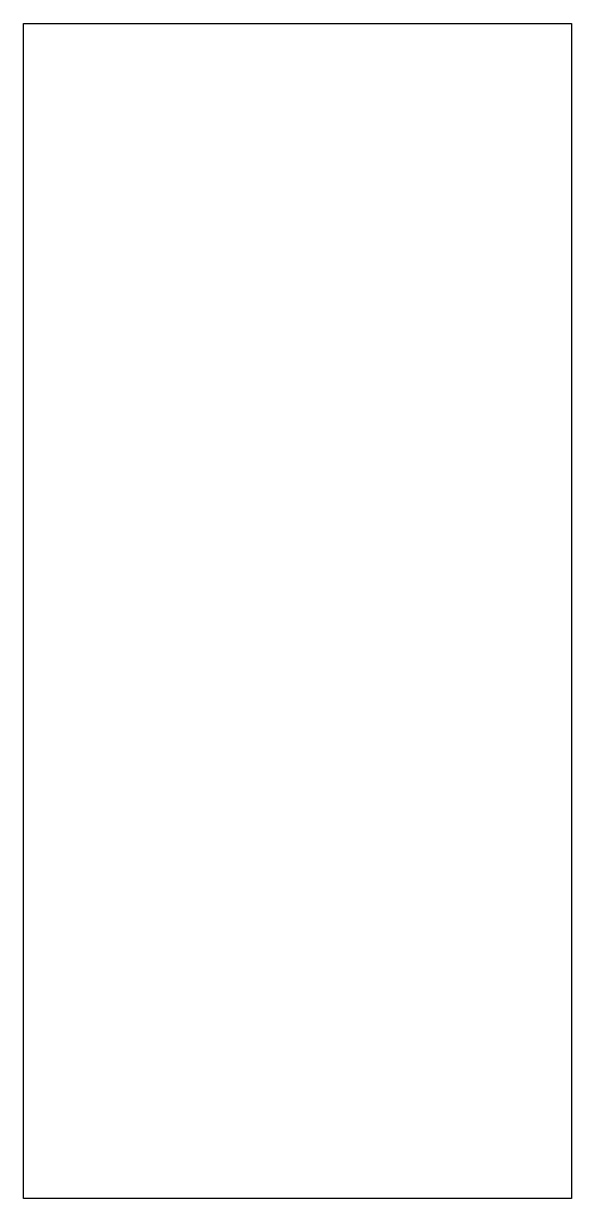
# Model space of a CAD drawing. Header units: millimetres. Extents: x 79 to 135, y 50 to 170.
import ezdxf

# ---------------------------------------------------------------- set-up
doc = ezdxf.new("R2010")
doc.units = ezdxf.units.MM
doc.layers.add('Default', color=7, linetype='Continuous')
doc.layers.add('DV2_0', color=7, linetype='Continuous')

# ---------------------------------------------------------------- blocks, each defined once
blk = doc.blocks.new('SE1')
at = {"layer": 'DV2_0', "color": 7, "linetype": 'Continuous'}
for p, q in [((0, 120), (56, 120)), ((0, 0), (0, 120)), ((56, 120), (56, 0)), ((56, 0), (0, 0))]:
    blk.add_line(p, q, dxfattribs=at)

msp = doc.modelspace()

# ---------------------------------------------------------------- block references
at = {"layer": 'Default', "color": 7}
msp.add_blockref('SE1', (78.85, 49.55), dxfattribs=at)

doc.saveas('drawing.dxf')
